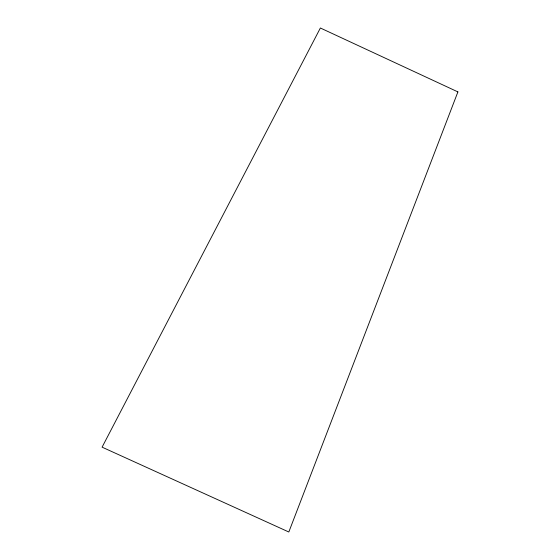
<?xml version="1.0" encoding="UTF-8"?>
<svg xmlns="http://www.w3.org/2000/svg" width="560" height="560" viewBox="0 0 560 560"><rect width="100%" height="100%" fill="white"/><g stroke="black" fill="none" stroke-linecap="round" stroke-linejoin="round"><path stroke-width="0.84" d="M457.905 91.903L288.82 532L102.095 447.16L320.376 28L457.905 91.903"/></g></svg>
